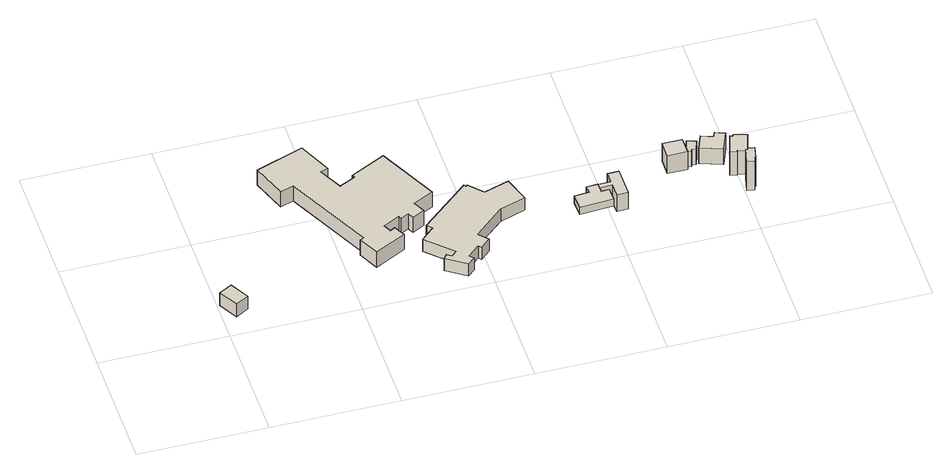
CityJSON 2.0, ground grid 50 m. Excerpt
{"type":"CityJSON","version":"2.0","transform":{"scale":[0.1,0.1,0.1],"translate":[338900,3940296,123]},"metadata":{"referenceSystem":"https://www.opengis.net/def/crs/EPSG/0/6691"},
"CityObjects":{
"building1":{"type":"Building","attributes":{"measuredHeight":6.5,"BuildingIDAttribute.prefecture":"14","BuildingIDAttribute.city":"14151","BuildingDetailAttribute.surveyYear":2015},"geometry":[{"type":"Solid","lod":"1","boundaries":[[[[0,1,2,3]],[[2,4,5,3]],[[1,6,4,2]],[[0,7,6,1]],[[3,5,7,0]],[[4,6,7,5]]]]}]},
"building2":{"type":"Building","attributes":{"usage":"441","measuredHeight":9.5,"storeysAboveGround":1,"BuildingIDAttribute.prefecture":"14","BuildingIDAttribute.city":"14151","BuildingDetailAttribute.totalFloorArea":909.77,"BuildingDetailAttribute.buildingFootprintArea":909.77,"BuildingDetailAttribute.buildingStructureType":"610","BuildingDetailAttribute.buildingStructureOrgType":"2","BuildingDetailAttribute.orgUsage":"160","BuildingDetailAttribute.surveyYear":2015,"BuildingLandSlideRiskAttribute.description":"1","BuildingLandSlideRiskAttribute.areaType":"1"},"geometry":[{"type":"Solid","lod":"1","boundaries":[[[[8,9,10,11,12,13,14,15,16,17,18,19,20,21,22,23,24,25,26,27,28,29,30,31]],[[30,32,33,31]],[[29,34,32,30]],[[28,35,34,29]],[[27,36,35,28]],[[26,37,36,27]],[[25,38,37,26]],[[24,39,38,25]],[[23,40,39,24]],[[22,41,40,23]],[[21,42,41,22]],[[20,43,42,21]],[[19,44,43,20]],[[18,45,44,19]],[[17,46,45,18]],[[16,47,46,17]],[[15,48,47,16]],[[14,49,48,15]],[[13,50,49,14]],[[12,51,50,13]],[[11,52,51,12]],[[10,53,52,11]],[[9,54,53,10]],[[8,55,54,9]],[[31,33,55,8]],[[32,34,35,36,37,38,39,40,41,42,43,44,45,46,47,48,49,50,51,52,53,54,55,33]]]]}]},
"building3":{"type":"Building","attributes":{"usage":"441","measuredHeight":8.9,"storeysAboveGround":1,"BuildingIDAttribute.prefecture":"14","BuildingIDAttribute.city":"14151","BuildingDetailAttribute.totalFloorArea":580.92,"BuildingDetailAttribute.buildingFootprintArea":580.92,"BuildingDetailAttribute.buildingStructureType":"610","BuildingDetailAttribute.buildingStructureOrgType":"2","BuildingDetailAttribute.orgUsage":"160","BuildingDetailAttribute.surveyYear":2015},"geometry":[{"type":"Solid","lod":"1","boundaries":[[[[56,57,58,59,60,61,62,63,64,65,66,67,68,69,70,71,72,73,74,75,76]],[[75,77,78,76]],[[74,79,77,75]],[[73,80,79,74]],[[72,81,80,73]],[[71,82,81,72]],[[70,83,82,71]],[[69,84,83,70]],[[68,85,84,69]],[[67,86,85,68]],[[66,87,86,67]],[[65,88,87,66]],[[64,89,88,65]],[[63,90,89,64]],[[62,91,90,63]],[[61,92,91,62]],[[60,93,92,61]],[[59,94,93,60]],[[58,95,94,59]],[[57,96,95,58]],[[56,97,96,57]],[[76,78,97,56]],[[77,79,80,81,82,83,84,85,86,87,88,89,90,91,92,93,94,95,96,97,78]]]]}]},
"building4":{"type":"Building","attributes":{"usage":"401","measuredHeight":4.5,"storeysAboveGround":1,"BuildingIDAttribute.prefecture":"14","BuildingIDAttribute.city":"14151","BuildingDetailAttribute.totalFloorArea":53,"BuildingDetailAttribute.buildingFootprintArea":53,"BuildingDetailAttribute.buildingStructureType":"601","BuildingDetailAttribute.buildingStructureOrgType":"1","BuildingDetailAttribute.orgUsage":"61","BuildingDetailAttribute.surveyYear":2015},"geometry":[{"type":"Solid","lod":"1","boundaries":[[[[98,99,100,101,102,103,104,105]],[[104,106,107,105]],[[103,108,106,104]],[[102,109,108,103]],[[101,110,109,102]],[[100,111,110,101]],[[99,112,111,100]],[[98,113,112,99]],[[105,107,113,98]],[[106,108,109,110,111,112,113,107]]]]}]},
"building5":{"type":"Building","attributes":{"usage":"401","measuredHeight":8.5,"storeysAboveGround":1,"BuildingIDAttribute.prefecture":"14","BuildingIDAttribute.city":"14151","BuildingDetailAttribute.totalFloorArea":42.64,"BuildingDetailAttribute.buildingFootprintArea":42.64,"BuildingDetailAttribute.buildingStructureType":"601","BuildingDetailAttribute.buildingStructureOrgType":"1","BuildingDetailAttribute.orgUsage":"61","BuildingDetailAttribute.surveyYear":2015},"geometry":[{"type":"Solid","lod":"1","boundaries":[[[[114,115,116,117,118,119,120,121]],[[120,122,123,121]],[[119,124,122,120]],[[118,125,124,119]],[[117,126,125,118]],[[116,127,126,117]],[[115,128,127,116]],[[114,129,128,115]],[[121,123,129,114]],[[122,124,125,126,127,128,129,123]]]]}]},
"building6":{"type":"Building","attributes":{"usage":"411","measuredHeight":9.3,"storeysAboveGround":2,"BuildingIDAttribute.prefecture":"14","BuildingIDAttribute.city":"14151","BuildingDetailAttribute.totalFloorArea":71.35,"BuildingDetailAttribute.buildingFootprintArea":35.67,"BuildingDetailAttribute.buildingStructureType":"601","BuildingDetailAttribute.buildingStructureOrgType":"1","BuildingDetailAttribute.orgUsage":"10","BuildingDetailAttribute.surveyYear":2015,"BuildingLandSlideRiskAttribute.description":"1","BuildingLandSlideRiskAttribute.areaType":"1"},"geometry":[{"type":"Solid","lod":"1","boundaries":[[[[130,131,132,133]],[[132,134,135,133]],[[131,136,134,132]],[[130,137,136,131]],[[133,135,137,130]],[[134,136,137,135]]]]}]},
"building7":{"type":"Building","attributes":{"usage":"411","measuredHeight":9.1,"storeysAboveGround":2,"BuildingIDAttribute.prefecture":"14","BuildingIDAttribute.city":"14151","BuildingDetailAttribute.totalFloorArea":25.93,"BuildingDetailAttribute.buildingFootprintArea":12.96,"BuildingDetailAttribute.buildingStructureType":"601","BuildingDetailAttribute.buildingStructureOrgType":"1","BuildingDetailAttribute.orgUsage":"10","BuildingDetailAttribute.surveyYear":2015,"BuildingLandSlideRiskAttribute.description":"1","BuildingLandSlideRiskAttribute.areaType":"1"},"geometry":[{"type":"Solid","lod":"1","boundaries":[[[[138,139,140,141,142,143]],[[142,144,145,143]],[[141,146,144,142]],[[140,147,146,141]],[[139,148,147,140]],[[138,149,148,139]],[[143,145,149,138]],[[144,146,147,148,149,145]]]]}]},
"building8":{"type":"Building","attributes":{"usage":"411","measuredHeight":9.7,"storeysAboveGround":2,"BuildingIDAttribute.prefecture":"14","BuildingIDAttribute.city":"14151","BuildingDetailAttribute.totalFloorArea":111.06,"BuildingDetailAttribute.buildingFootprintArea":55.53,"BuildingDetailAttribute.buildingStructureType":"601","BuildingDetailAttribute.buildingStructureOrgType":"1","BuildingDetailAttribute.orgUsage":"10","BuildingDetailAttribute.surveyYear":2015,"BuildingLandSlideRiskAttribute.description":"1","BuildingLandSlideRiskAttribute.areaType":"1"},"geometry":[{"type":"Solid","lod":"1","boundaries":[[[[150,151,152,153,154,155]],[[154,156,157,155]],[[153,158,156,154]],[[152,159,158,153]],[[151,160,159,152]],[[150,161,160,151]],[[155,157,161,150]],[[156,158,159,160,161,157]]]]}]},
"building9":{"type":"Building","attributes":{"measuredHeight":17.1,"BuildingIDAttribute.prefecture":"14","BuildingIDAttribute.city":"14151","BuildingDetailAttribute.surveyYear":2015,"BuildingLandSlideRiskAttribute.description":"1","BuildingLandSlideRiskAttribute.areaType":"1"},"geometry":[{"type":"Solid","lod":"1","boundaries":[[[[162,163,164,165,166,167,168,169]],[[168,170,171,169]],[[167,172,170,168]],[[166,173,172,167]],[[165,174,173,166]],[[164,175,174,165]],[[163,176,175,164]],[[162,177,176,163]],[[169,171,177,162]],[[170,172,173,174,175,176,177,171]]]]}]},
"building10":{"type":"Building","attributes":{"usage":"411","measuredHeight":13.8,"storeysAboveGround":2,"BuildingIDAttribute.prefecture":"14","BuildingIDAttribute.city":"14151","BuildingDetailAttribute.totalFloorArea":79.14,"BuildingDetailAttribute.buildingFootprintArea":39.57,"BuildingDetailAttribute.buildingStructureType":"601","BuildingDetailAttribute.buildingStructureOrgType":"1","BuildingDetailAttribute.orgUsage":"10","BuildingDetailAttribute.surveyYear":2015,"BuildingLandSlideRiskAttribute.description":"1","BuildingLandSlideRiskAttribute.areaType":"1"},"geometry":[{"type":"Solid","lod":"1","boundaries":[[[[178,179,180,181,182,183,184,185,186,187]],[[186,188,189,187]],[[185,190,188,186]],[[184,191,190,185]],[[183,192,191,184]],[[182,193,192,183]],[[181,194,193,182]],[[180,195,194,181]],[[179,196,195,180]],[[178,197,196,179]],[[187,189,197,178]],[[188,190,191,192,193,194,195,196,197,189]]]]}]}
},
"vertices":[
[6,151,17],[57,179,17],[98,105,17],[47,77,17],[98,105,80],[47,77,80],[57,179,80],[6,151,80],
[882,410,37],[803,371,37],[826,325,37],[778,300,37],[766,324,37],[736,309,37],[730,320,37],[665,288,37],[680,258,37],[700,268,37],[722,224,37],[600,163,37],[561,242,37],[576,249,37],[410,583,37],[357,564,37],[309,699,37],[496,765,37],[555,636,37],[526,625,37],[572,533,37],[635,564,37],[629,575,37],[766,643,37],[629,575,112],[766,643,112],[635,564,112],[572,533,112],[526,625,112],[555,636,112],[496,765,112],[309,699,112],[357,564,112],[410,583,112],[576,249,112],[561,242,112],[600,163,112],[722,224,112],[700,268,112],[680,258,112],[665,288,112],[730,320,112],[736,309,112],[766,324,112],[778,300,112],[826,325,112],[803,371,112],[882,410,112],
[1092,248,57],[976,145,57],[1008,110,57],[969,74,57],[959,85,57],[915,45,57],[929,29,57],[901,5,57],[823,57,57],[836,75,57],[855,63,57],[875,81,57],[778,176,57],[829,223,57],[811,242,57],[1001,407,57],[1007,400,57],[1012,404,57],[1062,351,57],[1161,382,57],[1193,279,57],[1161,382,117],[1193,279,117],[1062,351,117],[1012,404,117],[1007,400,117],[1001,407,117],[811,242,117],[829,223,117],[778,176,117],[875,81,117],[855,63,117],[836,75,117],[823,57,117],[901,5,117],[929,29,117],[915,45,117],[959,85,117],[969,74,117],[1008,110,117],[976,145,117],[1092,248,117],
[1363,158,101],[1361,221,101],[1419,224,101],[1417,254,101],[1460,256,101],[1462,217,101],[1492,218,101],[1494,164,101],[1492,218,136],[1494,164,136],[1462,217,136],[1460,256,136],[1417,254,136],[1419,224,136],[1361,221,136],[1363,158,136],
[1556,189,47],[1511,188,47],[1510,242,47],[1464,241,47],[1464,261,47],[1511,262,47],[1510,305,47],[1555,306,47],[1510,305,130],[1555,306,130],[1511,262,130],[1464,261,130],[1464,241,130],[1510,242,130],[1511,188,130],[1556,189,130],
[1747,404,39],[1822,403,39],[1822,336,39],[1746,336,39],[1822,336,128],[1746,336,128],[1822,403,128],[1747,404,128],
[1865,371,20],[1850,376,20],[1847,367,20],[1827,373,20],[1844,425,20],[1879,413,20],[1844,425,95],[1879,413,95],[1827,373,95],[1847,367,95],[1850,376,95],[1865,371,95],
[1941,400,57],[1980,385,57],[1950,306,57],[1865,338,57],[1888,397,57],[1934,380,57],[1888,397,134],[1934,380,134],[1865,338,134],[1950,306,134],[1980,385,134],[1941,400,134],
[2028,267,3],[2030,274,3],[2055,269,3],[2044,219,3],[2041,220,3],[2036,200,3],[2007,206,3],[2021,269,3],[2007,206,147],[2021,269,147],[2036,200,147],[2041,220,147],[2044,219,147],[2055,269,147],[2030,274,147],[2028,267,147],
[1999,356,25],[2002,365,25],[2053,350,25],[2030,274,25],[2028,267,25],[2021,269,25],[1992,278,25],[1991,272,25],[1964,280,25],[1988,360,25],[1964,280,140],[1988,360,140],[1991,272,140],[1992,278,140],[2021,269,140],[2028,267,140],[2030,274,140],[2053,350,140],[2002,365,140],[1999,356,140]
]}
